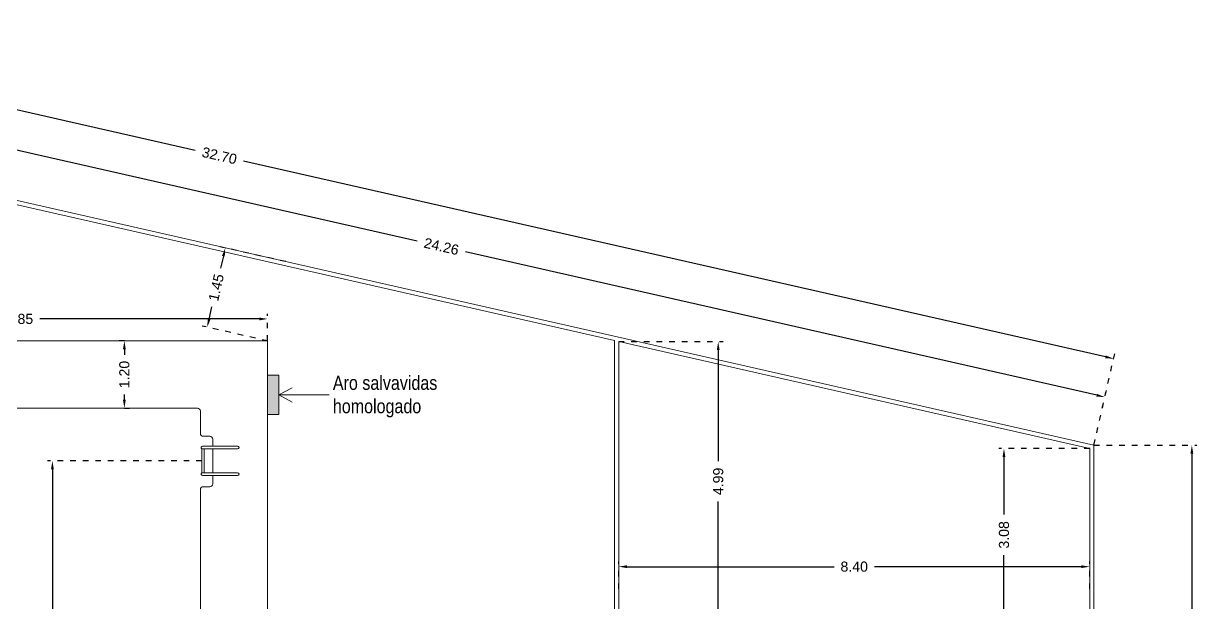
# Model space of a CAD drawing. Header units: millimetres. Extents: x 441156 to 441876, y 4514765 to 4515211.
# Drawn here: x 441208.68 to 441229.63, y 4514795.93 to 4514806.26 of the extents above; entities that cross this region are included whole.
import ezdxf

# ---------------------------------------------------------------- set-up
doc = ezdxf.new("R2010")
doc.units = ezdxf.units.MM
doc.linetypes.add('CONTINUA', pattern=[0])
doc.linetypes.add('PUNTOS2', pattern=[0.125, 0, -0.125])
doc.layers.add('01_cotas', color=254, linetype='Continuous')
for name, color, linetype, lineweight in [('01_varios', 4, 'Continuous', 0), ('A-DETL-GENF', 7, 'Continuous', 9), ('A-DETL-THIN', 7, 'Continuous', 9), ('G-ANNO-TEXT', 7, 'Continuous', 9)]:
    doc.layers.add(name, color=color, linetype=linetype, lineweight=lineweight)
doc.styles.add('Arial Narrow', font='ARIALN.TTF', dxfattribs={"height": 0.25})
doc.styles.add('Estilo1', font='swissel.ttf')
doc.styles.add('ROMANS', font='romans')
doc.dimstyles.new('DECIMAL-50', dxfattribs={"dimtxt": 0.08, "dimasz": 0.15, "dimexe": 0.09, "dimexo": 0, "dimgap": 0.09, "dimtad": 0, "dimzin": 0, "dimdsep": 46, "dimtxsty": 'ROMANS', "dimcen": 0.09, "dimclrt": 6, "dimadec": 0, "dimazin": 0, "dimtfac": 1.38, "dimtix": 1, "dimtofl": 0, "dimtmove": 2, "dimatfit": 3, "dimldrblk": 'OBLIQUE', "dimfxl": 1, "dimtolj": 1, "dimtzin": 0, "dimarcsym": 0})

# ---------------------------------------------------------------- blocks, each defined once
blk = doc.blocks.new('*D161')
at = {"layer": '01_cotas', "color": 0, "linetype": 'PUNTOS2', "lineweight": -2, "transparency": 16777216}
for p, q in [((441195.873, 4514805.981), (441196.244, 4514807.611)), ((441227.765, 4514798.738), (441228.135, 4514800.367))]:
    blk.add_line(p, q, dxfattribs=at)
at = {"layer": '01_cotas', "color": 0, "lineweight": -2, "transparency": 16777216}
for p, q in [((441196.37, 4514807.49), (441211.74, 4514803.999)), ((441227.969, 4514800.313), (441212.6, 4514803.804))]:
    blk.add_line(p, q, dxfattribs=at)
at = {"layer": '01_cotas', "color": 0, "transparency": 16777216}
for points in [[(441196.375, 4514807.514), (441196.364, 4514807.465), (441196.224, 4514807.523)], [(441227.975, 4514800.337), (441227.964, 4514800.288), (441228.116, 4514800.28)]]:
    blk.add_solid(points, dxfattribs=at)
at = {"layer": '01_cotas', "color": 7, "transparency": 16777216, "insert": (441212.17, 4514803.901), "char_height": 0.18, "attachment_point": 5, "rotation": 347.2041, "style": 'Estilo1'}
blk.add_mtext('\\A1;32.70', dxfattribs=at)
blk = doc.blocks.new('*D162')
at = {"layer": '01_cotas', "color": 0, "linetype": 'PUNTOS2', "lineweight": -2, "transparency": 16777216}
for p, q in [((441227.765, 4514798.738), (441229.601, 4514798.738)), ((441227.765, 4514782.895), (441229.601, 4514782.895))]:
    blk.add_line(p, q, dxfattribs=at)
at = {"layer": '01_cotas', "color": 0, "lineweight": -2, "transparency": 16777216}
for p, q in [((441229.511, 4514798.588), (441229.511, 4514791.251)), ((441229.511, 4514783.045), (441229.511, 4514790.381))]:
    blk.add_line(p, q, dxfattribs=at)
at = {"layer": '01_cotas', "color": 0, "transparency": 16777216}
for points in [[(441229.486, 4514798.588), (441229.536, 4514798.588), (441229.511, 4514798.738)], [(441229.486, 4514783.045), (441229.536, 4514783.045), (441229.511, 4514782.895)]]:
    blk.add_solid(points, dxfattribs=at)
at = {"layer": '01_cotas', "color": 7, "transparency": 16777216, "insert": (441229.511, 4514790.816), "char_height": 0.18, "attachment_point": 5, "rotation": 90, "style": 'Estilo1'}
blk.add_mtext('\\A1;15.84', dxfattribs=at)
blk = doc.blocks.new('*D167')
at = {"layer": '01_cotas', "color": 0, "linetype": 'PUNTOS2', "lineweight": -2, "transparency": 16777216}
for p, q in [((441210.475, 4514800.597), (441210.385, 4514800.597)), ((441210.475, 4514799.397), (441210.565, 4514799.397))]:
    blk.add_line(p, q, dxfattribs=at)
at = {"layer": '01_cotas', "color": 0, "lineweight": -2, "transparency": 16777216}
for p, q in [((441210.475, 4514800.447), (441210.475, 4514800.35)), ((441210.475, 4514799.547), (441210.475, 4514799.643))]:
    blk.add_line(p, q, dxfattribs=at)
at = {"layer": '01_cotas', "color": 0, "transparency": 16777216}
for points in [[(441210.45, 4514800.447), (441210.5, 4514800.447), (441210.475, 4514800.597)], [(441210.45, 4514799.547), (441210.5, 4514799.547), (441210.475, 4514799.397)]]:
    blk.add_solid(points, dxfattribs=at)
at = {"layer": '01_cotas', "color": 7, "transparency": 16777216, "insert": (441210.475, 4514799.997), "char_height": 0.18, "attachment_point": 5, "rotation": 90, "style": 'Estilo1'}
blk.add_mtext('\\A1;1.20', dxfattribs=at)
blk = doc.blocks.new('*D175')
at = {"layer": '01_cotas', "color": 0, "linetype": 'PUNTOS2', "lineweight": -2, "transparency": 16777216}
for p, q in [((441227.69, 4514798.678), (441226.071, 4514798.678)), ((441226.69, 4514795.597), (441226.071, 4514795.597))]:
    blk.add_line(p, q, dxfattribs=at)
at = {"layer": '01_cotas', "color": 0, "lineweight": -2, "transparency": 16777216}
for p, q in [((441226.161, 4514798.528), (441226.161, 4514797.498)), ((441226.161, 4514795.747), (441226.161, 4514796.777))]:
    blk.add_line(p, q, dxfattribs=at)
at = {"layer": '01_cotas', "color": 0, "transparency": 16777216}
for points in [[(441226.136, 4514798.528), (441226.186, 4514798.528), (441226.161, 4514798.678)], [(441226.136, 4514795.747), (441226.186, 4514795.747), (441226.161, 4514795.597)]]:
    blk.add_solid(points, dxfattribs=at)
at = {"layer": '01_cotas', "color": 7, "transparency": 16777216, "insert": (441226.161, 4514797.137), "char_height": 0.18, "attachment_point": 5, "rotation": 90, "style": 'Estilo1'}
blk.add_mtext('\\A1;3.08', dxfattribs=at)
blk = doc.blocks.new('*D176')
at = {"layer": '01_cotas', "color": 0, "linetype": 'PUNTOS2', "lineweight": -2, "transparency": 16777216}
for p, q in [((441219.29, 4514800.586), (441221.155, 4514800.586)), ((441220.29, 4514795.597), (441221.155, 4514795.597))]:
    blk.add_line(p, q, dxfattribs=at)
at = {"layer": '01_cotas', "color": 0, "lineweight": -2, "transparency": 16777216}
for p, q in [((441221.065, 4514800.436), (441221.065, 4514798.453)), ((441221.065, 4514795.747), (441221.065, 4514797.73))]:
    blk.add_line(p, q, dxfattribs=at)
at = {"layer": '01_cotas', "color": 0, "transparency": 16777216}
for points in [[(441221.04, 4514800.436), (441221.09, 4514800.436), (441221.065, 4514800.586)], [(441221.04, 4514795.747), (441221.09, 4514795.747), (441221.065, 4514795.597)]]:
    blk.add_solid(points, dxfattribs=at)
at = {"layer": '01_cotas', "color": 7, "transparency": 16777216, "insert": (441221.065, 4514798.091), "char_height": 0.18, "attachment_point": 5, "rotation": 90, "style": 'Estilo1'}
blk.add_mtext('\\A1;4.99', dxfattribs=at)
blk = doc.blocks.new('*D177')
at = {"layer": '01_cotas', "color": 0, "linetype": 'PUNTOS2', "lineweight": -2, "transparency": 16777216}
for p, q in [((441219.29, 4514796.172), (441219.29, 4514796.66)), ((441227.69, 4514796.172), (441227.69, 4514796.66))]:
    blk.add_line(p, q, dxfattribs=at)
at = {"layer": '01_cotas', "color": 0, "lineweight": -2, "transparency": 16777216}
for p, q in [((441219.44, 4514796.57), (441223.13, 4514796.57)), ((441227.54, 4514796.57), (441223.85, 4514796.57))]:
    blk.add_line(p, q, dxfattribs=at)
at = {"layer": '01_cotas', "color": 0, "transparency": 16777216}
for points in [[(441219.44, 4514796.595), (441219.44, 4514796.545), (441219.29, 4514796.57)], [(441227.54, 4514796.595), (441227.54, 4514796.545), (441227.69, 4514796.57)]]:
    blk.add_solid(points, dxfattribs=at)
at = {"layer": '01_cotas', "color": 7, "transparency": 16777216, "insert": (441223.49, 4514796.57), "char_height": 0.18, "attachment_point": 5, "style": 'Estilo1'}
blk.add_mtext('\\A1;8.40', dxfattribs=at)
blk = doc.blocks.new('*D199')
at = {"layer": '01_cotas', "color": 0, "linetype": 'PUNTOS2', "lineweight": -2, "transparency": 16777216}
for p, q in [((441211.858, 4514798.458), (441209.102, 4514798.458)), ((441210.43, 4514787.647), (441209.102, 4514787.647))]:
    blk.add_line(p, q, dxfattribs=at)
at = {"layer": '01_cotas', "color": 0, "lineweight": -2, "transparency": 16777216}
for p, q in [((441209.192, 4514798.308), (441209.192, 4514793.46)), ((441209.192, 4514787.797), (441209.192, 4514792.644))]:
    blk.add_line(p, q, dxfattribs=at)
at = {"layer": '01_cotas', "color": 0, "transparency": 16777216}
for points in [[(441209.167, 4514798.308), (441209.217, 4514798.308), (441209.192, 4514798.458)], [(441209.167, 4514787.797), (441209.217, 4514787.797), (441209.192, 4514787.647)]]:
    blk.add_solid(points, dxfattribs=at)
at = {"layer": '01_cotas', "color": 7, "transparency": 16777216, "insert": (441209.192, 4514793.052), "char_height": 0.18, "attachment_point": 5, "rotation": 90, "style": 'Estilo1'}
blk.add_mtext('\\A1;10.81', dxfattribs=at)
blk = doc.blocks.new('*D207')
at = {"layer": '01_cotas', "color": 0, "linetype": 'PUNTOS2', "lineweight": -2, "transparency": 16777216}
for p, q in [((441204.104, 4514804.112), (441204.319, 4514805.056)), ((441227.765, 4514798.738), (441227.98, 4514799.682))]:
    blk.add_line(p, q, dxfattribs=at)
at = {"layer": '01_cotas', "color": 0, "lineweight": -2, "transparency": 16777216}
for p, q in [((441204.445, 4514804.935), (441215.698, 4514802.38)), ((441227.814, 4514799.628), (441216.561, 4514802.184))]:
    blk.add_line(p, q, dxfattribs=at)
at = {"layer": '01_cotas', "color": 0, "transparency": 16777216}
for points in [[(441204.451, 4514804.96), (441204.44, 4514804.911), (441204.299, 4514804.969)], [(441227.819, 4514799.652), (441227.808, 4514799.604), (441227.96, 4514799.595)]]:
    blk.add_solid(points, dxfattribs=at)
at = {"layer": '01_cotas', "color": 7, "transparency": 16777216, "insert": (441216.129, 4514802.282), "char_height": 0.18, "attachment_point": 5, "rotation": 347.2041, "style": 'Estilo1'}
blk.add_mtext('\\A1;24.26', dxfattribs=at)
blk = doc.blocks.new('*D208')
at = {"layer": '01_cotas', "color": 0, "linetype": 'PUNTOS2', "lineweight": -2, "transparency": 16777216}
for p, q in [((441213.352, 4514802.011), (441212.186, 4514802.276)), ((441213.03, 4514800.597), (441211.865, 4514800.861))]:
    blk.add_line(p, q, dxfattribs=at)
at = {"layer": '01_cotas', "color": 0, "lineweight": -2, "transparency": 16777216}
for p, q in [((441212.241, 4514802.11), (441212.191, 4514801.893)), ((441211.986, 4514800.988), (441212.035, 4514801.204))]:
    blk.add_line(p, q, dxfattribs=at)
at = {"layer": '01_cotas', "color": 0, "transparency": 16777216}
for points in [[(441212.216, 4514802.115), (441212.265, 4514802.104), (441212.274, 4514802.256)], [(441211.961, 4514800.993), (441212.01, 4514800.982), (441211.953, 4514800.841)]]:
    blk.add_solid(points, dxfattribs=at)
at = {"layer": '01_cotas', "color": 7, "transparency": 16777216, "insert": (441212.113, 4514801.549), "char_height": 0.18, "attachment_point": 5, "rotation": 77.2041, "style": 'Estilo1'}
blk.add_mtext('\\A1;1.45', dxfattribs=at)
blk = doc.blocks.new('*D209')
at = {"layer": '01_cotas', "color": 0, "linetype": 'PUNTOS2', "lineweight": -2, "transparency": 16777216}
for p, q in [((441204.179, 4514800.597), (441204.179, 4514801.079)), ((441213.03, 4514800.597), (441213.03, 4514801.079))]:
    blk.add_line(p, q, dxfattribs=at)
at = {"layer": '01_cotas', "color": 0, "lineweight": -2, "transparency": 16777216}
for p, q in [((441204.329, 4514800.989), (441208.245, 4514800.989)), ((441212.88, 4514800.989), (441208.965, 4514800.989))]:
    blk.add_line(p, q, dxfattribs=at)
at = {"layer": '01_cotas', "color": 0, "transparency": 16777216}
for points in [[(441204.329, 4514801.014), (441204.329, 4514800.964), (441204.179, 4514800.989)], [(441212.88, 4514801.014), (441212.88, 4514800.964), (441213.03, 4514800.989)]]:
    blk.add_solid(points, dxfattribs=at)
at = {"layer": '01_cotas', "color": 7, "transparency": 16777216, "insert": (441208.605, 4514800.989), "char_height": 0.18, "attachment_point": 5, "rotation": 360, "style": 'Estilo1'}
blk.add_mtext('\\A1;8.85', dxfattribs=at)

msp = doc.modelspace()

# ---------------------------------------------------------------- hatches: boundary and pattern name
at = {"layer": 'A-DETL-GENF', "true_color": 0xff0000}
msp.add_hatch(color=1, dxfattribs=at).paths.add_polyline_path([(441213.0302151, 4514799.28341677), (441213.2302151, 4514799.28341677), (441213.2302151, 4514799.98341677), (441213.0302151, 4514799.98341677)])

# ---------------------------------------------------------------- linework, layer by layer
at = {"layer": '01_varios', "linetype": 'CONTINUA'}
for p, q in [((441195.87346847, 4514805.9810543, -0.00000034), (441227.76534854, 4514798.73779337, 0.00000131)), ((441204.17922294, 4514804.01774726, -0.00001519), (441219.21534854, 4514800.60275319, 0.00000131)), ((441204.17922294, 4514800.59659103, 0.00000131), (441213.0302151, 4514800.59659103, 0.00000131)), ((441213.0302151, 4514788.39687818, 0.00000131), (441213.0302151, 4514800.59659103, 0.00000131)), ((441219.21534854, 4514800.60275319, -0.00006325), (441219.21534854, 4514782.8946229, 0.00000104)), ((441219.29034854, 4514800.58571925, -0.00006319), (441219.29034854, 4514782.9696229, 0.00000104)), ((441219.29034854, 4514800.58571925, -0.00004694), (441227.69034854, 4514798.67791727, -0.00006365)), ((441211.7802151, 4514799.39659103, 0.00000131), (441205.8702151, 4514799.39659104, 0.00000131)), ((441211.8302151, 4514798.94527235, 0.00000131), (441211.8302151, 4514799.34659103, 0.00000131)), ((441211.99999684, 4514798.89524624, 0.00000131), (441211.8802042, 4514798.89527235, 0.00000131)), ((441212.0499587, 4514798.72023535, 0.00000131), (441212.04998594, 4514798.84523535, 0.00000131)), ((441211.85754077, 4514798.24203441, 0.00000131), (441211.85763482, 4514798.67352013, 0.00000131)), ((441211.85754148, 4514798.24527728, 0.00000131), (441211.85763411, 4514798.67027727, 0.00000131)), ((441211.85763411, 4514798.67027727, 0.00000131), (441211.90016187, 4514798.670268, 0.00000131)), ((441212.49494779, 4514798.67013835, 0.00000131), (441211.8699478, 4514798.67027458, 0.00000131)), ((441211.8699587, 4514798.72027458, 0.00000131), (441212.0499587, 4514798.72023535, 0.00000131)), ((441212.49495869, 4514798.72013835, 0.00000131), (441211.8699587, 4514798.72027458, 0.00000131)), ((441211.90016187, 4514798.670268, 0.00000131), (441211.90006923, 4514798.24526801, 0.00000131)), ((441211.90016187, 4514798.670268, 0.00000131), (441211.90006923, 4514798.24526801, 0.00000131)), ((441212.0499478, 4514798.67023535, 0.00000131), (441211.90016187, 4514798.670268, 0.00000131)), ((441212.04985517, 4514798.24523536, 0.00000131), (441212.0499478, 4514798.67023535, 0.00000131)), ((441227.69034854, 4514798.67791727, -0.00005623), (441227.69034854, 4514782.9696229, 0.00000104)), ((441227.76534854, 4514798.73779337, -0.00005645), (441227.76534854, 4514782.8946229, 0.00000131)), ((441211.90006923, 4514798.24526801, 0.00000131), (441211.85754148, 4514798.24527728, 0.00000131)), ((441212.04984427, 4514798.19523536, 0.00000131), (441211.86984427, 4514798.19527459, 0.00000131)), ((441212.49484426, 4514798.19513837, 0.00000131), (441211.86984427, 4514798.19527459, 0.00000131)), ((441212.49485515, 4514798.24513837, 0.00000131), (441211.86985517, 4514798.24527459, 0.00000131)), ((441211.90006923, 4514798.24526801, 0.00000131), (441212.04985517, 4514798.24523536, 0.00000131)), ((441212.04981157, 4514798.04523536, 0.00000131), (441212.04984427, 4514798.19523536, 0.00000131)), ((441211.8302151, 4514790.94659104, 0.00000131), (441211.8302151, 4514797.94527233, 0.00000131)), ((441211.88022599, 4514797.99527233, 0.00000131), (441211.99980068, 4514797.99524626, 0.00000131))]:
    msp.add_line(p, q, dxfattribs=at)
for centre, radius, start, end in [((441211.7802151, 4514799.34659103, 0.00000131), 0.05, 359.999999947, 90), ((441211.8802151, 4514798.94527235, 0.00000131), 0.05, 179.999999947, 269.987511586), ((441211.99998595, 4514798.84524624, 0.00000131), 0.05, 359.987511559, 89.987511586), ((441211.86995325, 4514798.69527458, 0.00000131), 0.025, 89.987511586, 240.479343515), ((441211.86995325, 4514798.69527458, 0.00000131), 0.025, 89.987511586, 269.987511586), ((441212.49495324, 4514798.69513835, 0.00000131), 0.025, 269.987511586, 89.987511586), ((441211.86984972, 4514798.22027459, 0.00000131), 0.025, 89.987511586, 269.987511586), ((441211.86984972, 4514798.22027459, 0.00000131), 0.025, 119.495679624, 269.987511586), ((441212.49484971, 4514798.22013837, 0.00000131), 0.025, 269.987511586, 89.987511586), ((441211.8802151, 4514797.94527233, 0.00000131), 0.05, 89.987511586, 179.999999947), ((441211.99981157, 4514798.04524626, 0.00000131), 0.05, 269.987511586, 359.987511559)]:
    msp.add_arc(centre, radius, start, end, dxfattribs=at)
at = {"layer": 'A-DETL-THIN'}
for p, q in [((441213.2302151, 4514799.98341677, 0.00000131), (441213.0302151, 4514799.98341677, 0.00000131)), ((441213.0302151, 4514799.98341677, 0.00000131), (441213.0302151, 4514799.28341677, 0.00000131)), ((441213.2302151, 4514799.28341677, 0.00000131), (441213.2302151, 4514799.98341677, 0.00000131)), ((441213.0302151, 4514799.28341677, 0.00000131), (441213.2302151, 4514799.28341677, 0.00000131))]:
    msp.add_line(p, q, dxfattribs=at)
at = {"layer": 'G-ANNO-TEXT', "color": 178, "true_color": 0x000926}
for q in [(441213.4683401, 4514799.76102757, 0.00000131), (441214.12843482, 4514799.63341677, 0.00000131), (441213.4683401, 4514799.50580596, 0.00000131)]:
    msp.add_line((441213.2302151, 4514799.63341677, 0.00000131), q, dxfattribs=at)

# ---------------------------------------------------------------- texts
at = {"layer": 'G-ANNO-TEXT', "color": 178, "true_color": 0x000926, "char_height": 0.25, "attachment_point": 1, "style": 'Arial Narrow'}
for s, insert, width in [('Aro salvavidas ', (441214.19316548, 4514799.97434649, 0.00000131), 2.3208853125), ('homologado', (441214.19316548, 4514799.55762774, 0.00000131), 1.899999375)]:
    msp.add_mtext(s, dxfattribs=dict(at, insert=insert, width=width))

# ---------------------------------------------------------------- dimensions: what is measured, and where the dimension line sits
at = {"layer": '01_cotas', "color": 251}
for p1, p2, distance, picture, middle in [((441195.87346847, 4514805.9810543, 0.00000053), (441227.76534854, 4514798.73779337, -0.00005645), 1.58100942, '*D161', (441212.1695686, 4514803.90116918, 0.00000053)), ((441227.76534854, 4514798.73779337, 0.00000131), (441204.10422295, 4514804.11169126, 0.00000053), -0.87870903, '*D207', (441216.12940118, 4514802.28162877, 0.00000053)), ((441213.0302151, 4514800.59659103, 0.00000131), (441213.35155543, 4514802.01144373, 0.00000057), 1.10515897, '*D208', (441212.11317271, 4514801.54878668, 0.00000053)), ((441213.0302151, 4514800.59659103, 0.00000131), (441204.17922294, 4514800.59659103, 0.00000131), -0.39253526, '*D209', (441208.60471902, 4514800.98912629, 0.00000053)), ((441227.76534854, 4514798.73779337, -0.00005645), (441227.76534854, 4514782.8946229, 0.00000131), 1.74608411, '*D162', (441229.51143265, 4514790.81620814, 0.00000053))]:
    dim = msp.add_aligned_dim(p1=p1, p2=p2, distance=distance, dimstyle='DECIMAL-50', override={"dimtxt": 0.18, "dimtxsty": 'Estilo1', "dimsah": 1, "dimclrt": 7, "dimfxl": 0.09, "dimarcsym": 2}, dxfattribs=at)
    dim.commit()
    dim.dimension.update_dxf_attribs({"geometry": picture, "text_midpoint": middle})
for base, p1, p2, picture, middle in [((441210.47532379, 4514800.59659103, 0.00000053), (441210.47532379, 4514799.39659103, 0.00000131), (441210.47532379, 4514800.59659103, 0.00000131), '*D167', (441210.47532379, 4514799.99659103, 0.00000053)), ((441221.0651988, 4514800.58571925, 0.00000053), (441220.29034854, 4514795.59659103, -0.0000436), (441219.29034854, 4514800.58571925, -0.00004694), '*D176', (441221.0651988, 4514798.09115514, 0.00000053)), ((441226.16107605, 4514798.67791727, 0.00000053), (441226.69034854, 4514795.59659103, -0.0000436), (441227.69034854, 4514798.67791727, -0.00005623), '*D175', (441226.16107605, 4514797.13725415, 0.00000053)), ((441209.19207414, 4514787.64659103, 0.00000053), (441211.8575878, 4514798.45777727, 0.00000131), (441210.4302151, 4514787.64659103, 0.00000131), '*D199', (441209.19207413, 4514793.05218415, 0.00000053))]:
    dim = msp.add_linear_dim(base=base, p1=p1, p2=p2, angle=90, dimstyle='DECIMAL-50', override={"dimtxt": 0.18, "dimtxsty": 'Estilo1', "dimsah": 1, "dimclrt": 7, "dimfxl": 0.09, "dimarcsym": 2}, dxfattribs=at)
    dim.commit()
    dim.dimension.update_dxf_attribs({"geometry": picture, "text_midpoint": middle})
dim = msp.add_linear_dim(base=(441219.29034854, 4514796.56983563, 0.00000053), p1=(441227.69034854, 4514796.17189189, -0.0000471), p2=(441219.29034854, 4514796.17189189, -0.0000471), dimstyle='DECIMAL-50', override={"dimtxt": 0.18, "dimtxsty": 'Estilo1', "dimsah": 1, "dimclrt": 7, "dimfxl": 0.09, "dimarcsym": 2}, dxfattribs=at)
dim.commit()
dim.dimension.update_dxf_attribs({"geometry": '*D177', "text_midpoint": (441223.49034854, 4514796.56983563, 0.00000053)})

doc.saveas('drawing.dxf')
